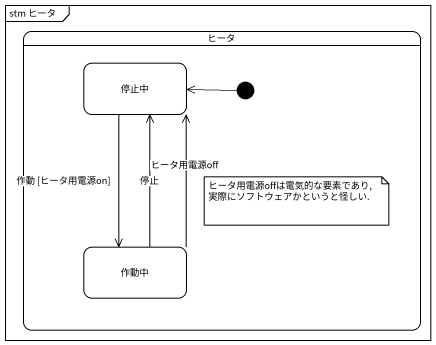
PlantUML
@startuml
mainframe stm ヒータ
hide empty description
state ヒータ {
  state 停止中
  state 作動中
  [*] -left-> 停止中
}
停止中 --> 作動中 : 作動 [ヒータ用電源on]
作動中 -up-> 停止中 : 停止
作動中 -up-> 停止中 : ヒータ用電源off
note as N1
  ヒータ用電源offは電気的な要素であり,
  実際にソフトウェアかというと怪しい.
end note
@enduml
